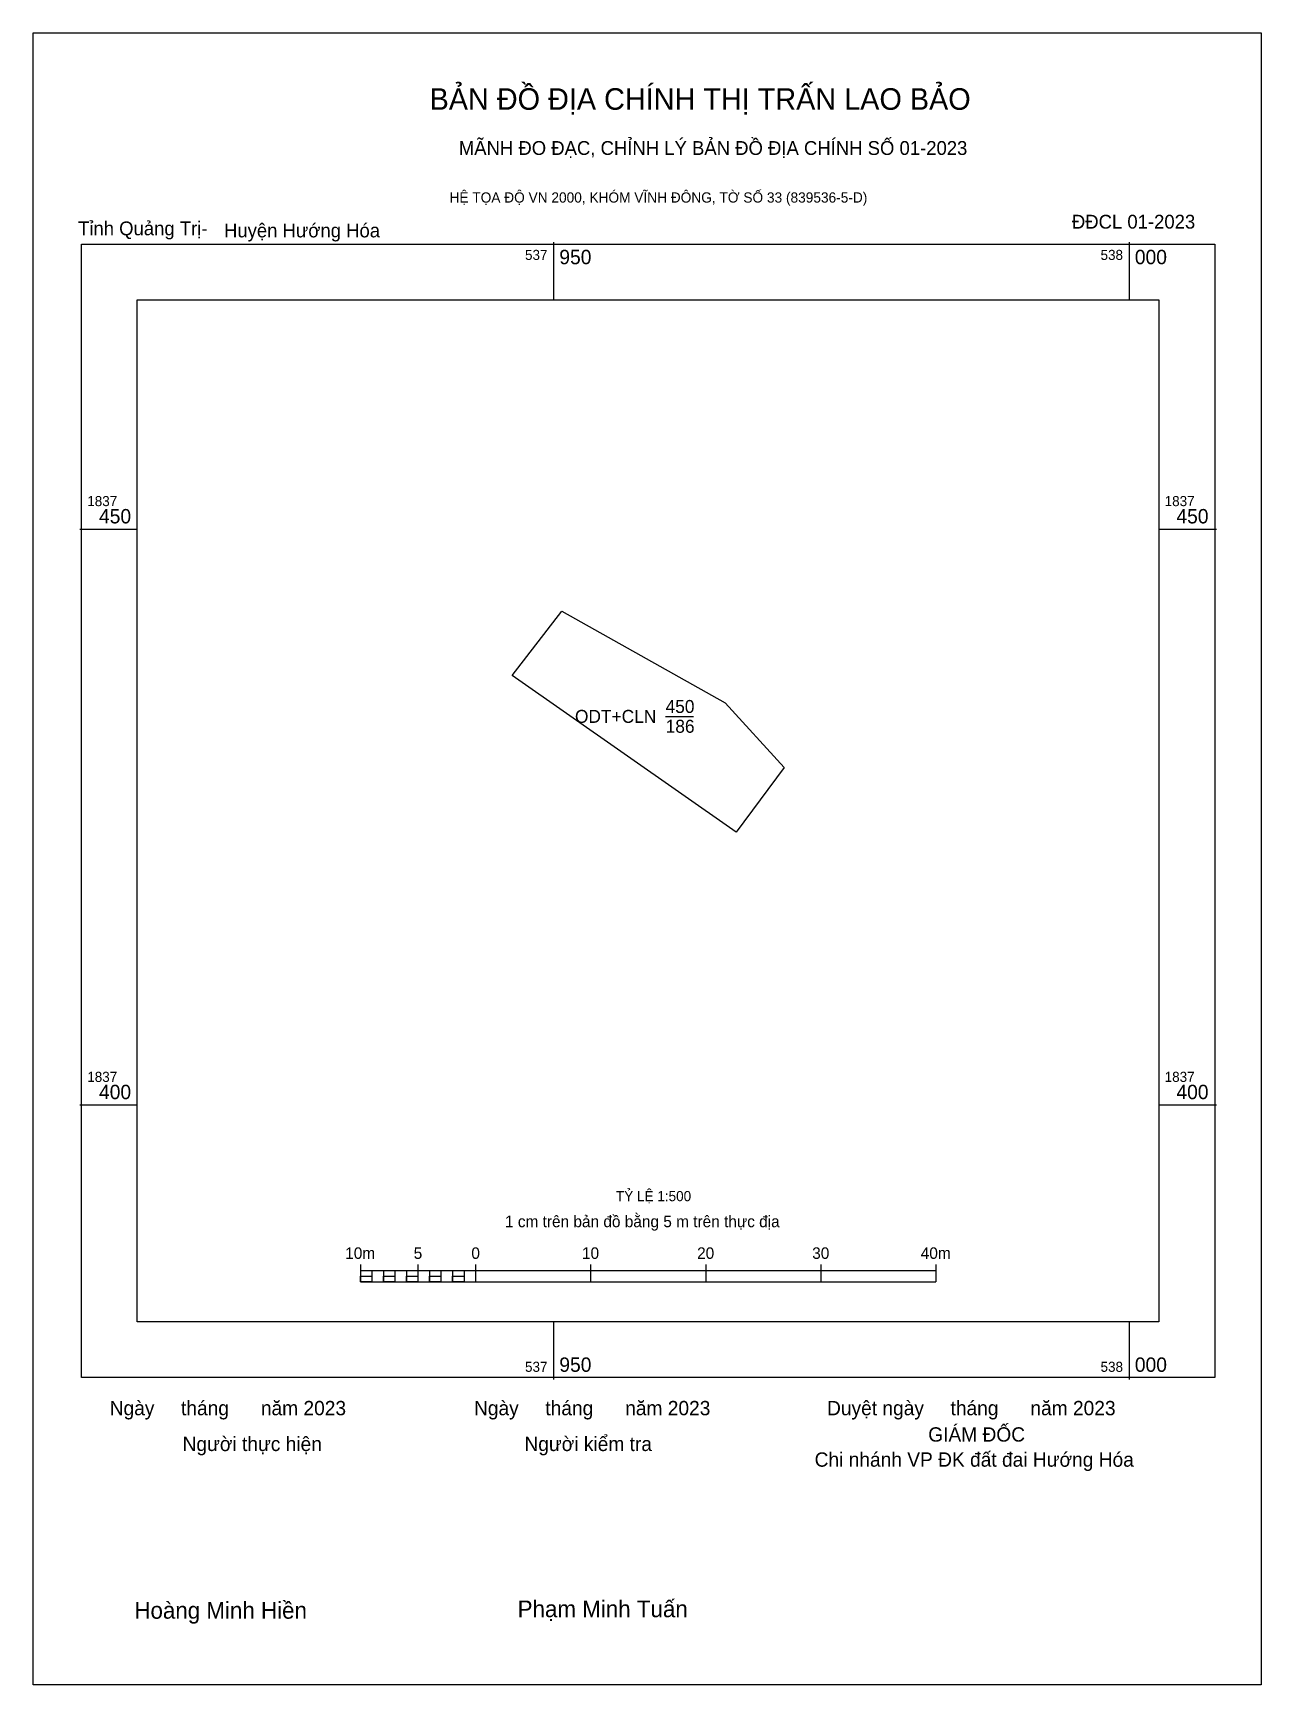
# Model space of a CAD drawing. Extents: x 537494 to 538011, y 1836903 to 1837493.
# Drawn here: x 537904.8 to 538011.5, y 1837349.6 to 1837493.1 of the extents above.
import ezdxf

# ---------------------------------------------------------------- set-up
doc = ezdxf.new("R2010")
doc.units = 0
for name, color, linetype in [('Level 10', 7, 'Continuous'), ('Level 13', 7, 'Continuous'), ('Level 15', 7, 'Continuous'), ('Level 27', 7, 'Continuous'), ('Level 6', 7, 'Continuous'), ('Level 62', 7, 'Continuous'), ('Level 63', 7, 'Continuous'), ('Level 9', 7, 'Continuous')]:
    doc.layers.add(name, color=color, linetype=linetype)

msp = doc.modelspace()

# ---------------------------------------------------------------- linework, layer by layer
at = {"layer": 'Level 10'}
msp.add_line((537959.73, 1837433.74), (537962.17, 1837433.74), dxfattribs=at)
msp.add_lwpolyline([(537950.72, 1837442.88), (537964.92, 1837434.92), (537970.03, 1837429.3), (537965.85, 1837423.69), (537946.4, 1837437.29)], close=True, dxfattribs=at)
at = {"layer": 'Level 15'}
msp.add_lwpolyline([(537904.78, 1837493.09), (538011.46, 1837493.09), (538011.46, 1837349.63), (537904.78, 1837349.63)], close=True, dxfattribs=at)
at = {"layer": 'Level 27'}
for p, q in [((537946.4, 1837437.29), (537946.4, 1837437.29)), ((537965.85, 1837423.69), (537965.85, 1837423.69))]:
    msp.add_line(p, q, dxfattribs=at)
at = {"layer": 'Level 62'}
msp.add_lwpolyline([(537913.84, 1837469.91), (538002.59, 1837469.91), (538002.59, 1837381.16), (537913.84, 1837381.16)], close=True, dxfattribs=at)
at = {"layer": 'Level 63'}
for p, q in [((537950, 1837474.91), (537950, 1837469.91)), ((538000, 1837474.91), (538000, 1837469.91)), ((537908.84, 1837450), (537913.84, 1837450)), ((538002.59, 1837450), (538007.59, 1837450)), ((537908.84, 1837400), (537913.84, 1837400)), ((538002.59, 1837400), (538007.59, 1837400)), ((537933.22, 1837386.13), (537933.22, 1837384.63)), ((537938.22, 1837386.13), (537938.22, 1837384.63)), ((537943.22, 1837386.13), (537943.22, 1837384.63)), ((537953.22, 1837386.13), (537953.22, 1837384.63)), ((537963.22, 1837386.13), (537963.22, 1837384.63)), ((537973.22, 1837386.13), (537973.22, 1837384.63)), ((537983.22, 1837386.13), (537983.22, 1837384.63)), ((537933.22, 1837385.63), (537983.22, 1837385.63)), ((537934.22, 1837385.63), (537934.22, 1837384.63)), ((537935.22, 1837385.63), (537935.22, 1837384.63)), ((537936.22, 1837385.63), (537936.22, 1837384.63)), ((537937.22, 1837385.63), (537937.22, 1837384.63)), ((537938.22, 1837385.63), (537938.22, 1837384.63)), ((537939.22, 1837385.63), (537939.22, 1837384.63)), ((537940.22, 1837385.63), (537940.22, 1837384.63)), ((537941.22, 1837385.63), (537941.22, 1837384.63)), ((537942.22, 1837385.63), (537942.22, 1837384.63)), ((537943.22, 1837385.63), (537943.22, 1837384.63)), ((537933.22, 1837384.63), (537983.22, 1837384.63)), ((537950, 1837381.16), (537950, 1837376.16)), ((538000, 1837381.16), (538000, 1837376.16))]:
    msp.add_line(p, q, dxfattribs=at)
for points in [[(537908.99, 1837474.76), (538007.44, 1837474.76), (538007.44, 1837376.32), (537908.99, 1837376.32)], [(537933.22, 1837385.13), (537934.22, 1837385.13), (537934.22, 1837384.63), (537933.22, 1837384.63)], [(537933.22, 1837385.13), (537934.22, 1837385.13), (537934.22, 1837384.63), (537933.22, 1837384.63)], [(537935.22, 1837385.13), (537936.22, 1837385.13), (537936.22, 1837384.63), (537935.22, 1837384.63)], [(537937.22, 1837385.13), (537938.22, 1837385.13), (537938.22, 1837384.63), (537937.22, 1837384.63)], [(537939.22, 1837385.13), (537940.22, 1837385.13), (537940.22, 1837384.63), (537939.22, 1837384.63)], [(537941.22, 1837385.13), (537942.22, 1837385.13), (537942.22, 1837384.63), (537941.22, 1837384.63)]]:
    msp.add_lwpolyline(points, close=True, dxfattribs=at)

# ---------------------------------------------------------------- texts
at = {"layer": 'Level 13'}
for s, p in [('450', (537959.73, 1837434.04)), ('ODT+CLN', (537951.86, 1837433.18)), ('186', (537959.74, 1837432.32))]:
    msp.add_text(s, height=1.125, dxfattribs=at).set_placement(p)
at = {"layer": 'Level 6'}
msp.add_text('TỶ LỆ 1:500', height=0.879, dxfattribs=at).set_placement((537955.42, 1837391.64))
at = {"layer": 'Level 63'}
for s, height, p in [('BẢN ĐỒ ĐỊA CHÍNH THỊ TRẤN LAO BẢO', 1.8718, (537939.23, 1837486.42)), ('MÃNH ĐO ĐẠC, CHỈNH LÝ BẢN ĐỒ ĐỊA CHÍNH SỐ 01-2023', 1.2011, (537941.77, 1837482.5)), ('HỆ TỌA ĐỘ VN 2000, KHÓM VĨNH ĐÔNG, TỜ SỐ 33 (839536-5-D)', 0.8891, (537940.96, 1837478.36)), ('537', 0.875, (537947.52, 1837473.38)), ('950', 1.25, (537950.5, 1837473.01)), ('538', 0.875, (537997.52, 1837473.38)), ('000', 1.25, (538000.5, 1837473.01)), ('1837', 0.875, (537909.49, 1837452)), ('1837', 0.875, (538003.09, 1837452)), ('450', 1.25, (537910.51, 1837450.5)), ('450', 1.25, (538004.11, 1837450.5)), ('1837', 0.875, (537909.49, 1837402)), ('1837', 0.875, (538003.09, 1837402)), ('400', 1.25, (537910.51, 1837400.5)), ('400', 1.25, (538004.11, 1837400.5)), ('1 cm trên bản đồ bằng 5 m trên thực địa', 1, (537945.78, 1837389.38)), ('10m', 1, (537931.9, 1837386.63)), ('5', 1, (537937.85, 1837386.63)), ('0', 1, (537942.86, 1837386.63)), ('10', 1, (537952.47, 1837386.63)), ('20', 1, (537962.47, 1837386.63)), ('30', 1, (537972.47, 1837386.63)), ('40m', 1, (537981.9, 1837386.63)), ('537', 0.875, (537947.52, 1837376.82)), ('950', 1.25, (537950.5, 1837376.82)), ('538', 0.875, (537997.52, 1837376.82)), ('000', 1.25, (538000.5, 1837376.82)), ('Ngày     tháng      năm 2023', 1.2442, (537911.44, 1837373.05)), ('Ngày     tháng      năm 2023', 1.2442, (537943.09, 1837373.05)), ('Duyệt ngày     tháng      năm 2023', 1.2442, (537973.76, 1837373.05)), ('GIÁM ĐỐC', 1.244, (537982.55, 1837370.76)), ('Người thực hiện', 1.2442, (537917.77, 1837369.94)), ('Người kiểm tra', 1.2442, (537947.47, 1837369.94)), ('Chi nhánh VP ĐK đất đai Hướng Hóa', 1.2442, (537972.68, 1837368.58)), ('Hoàng Minh Hiền', 1.4512, (537913.58, 1837355.38)), ('Phạm Minh Tuấn', 1.4512, (537946.88, 1837355.51))]:
    msp.add_text(s, height=height, dxfattribs=at).set_placement(p)
at = {"layer": 'Level 9'}
for s, p in [('Tỉnh Quảng Trị-', (537908.69, 1837475.52)), ('Huyện Hướng Hóa', (537921.37, 1837475.34)), ('ĐĐCL 01-2023', (537995.03, 1837476.1))]:
    msp.add_text(s, height=1.2011, dxfattribs=at).set_placement(p)

doc.saveas('drawing.dxf')
